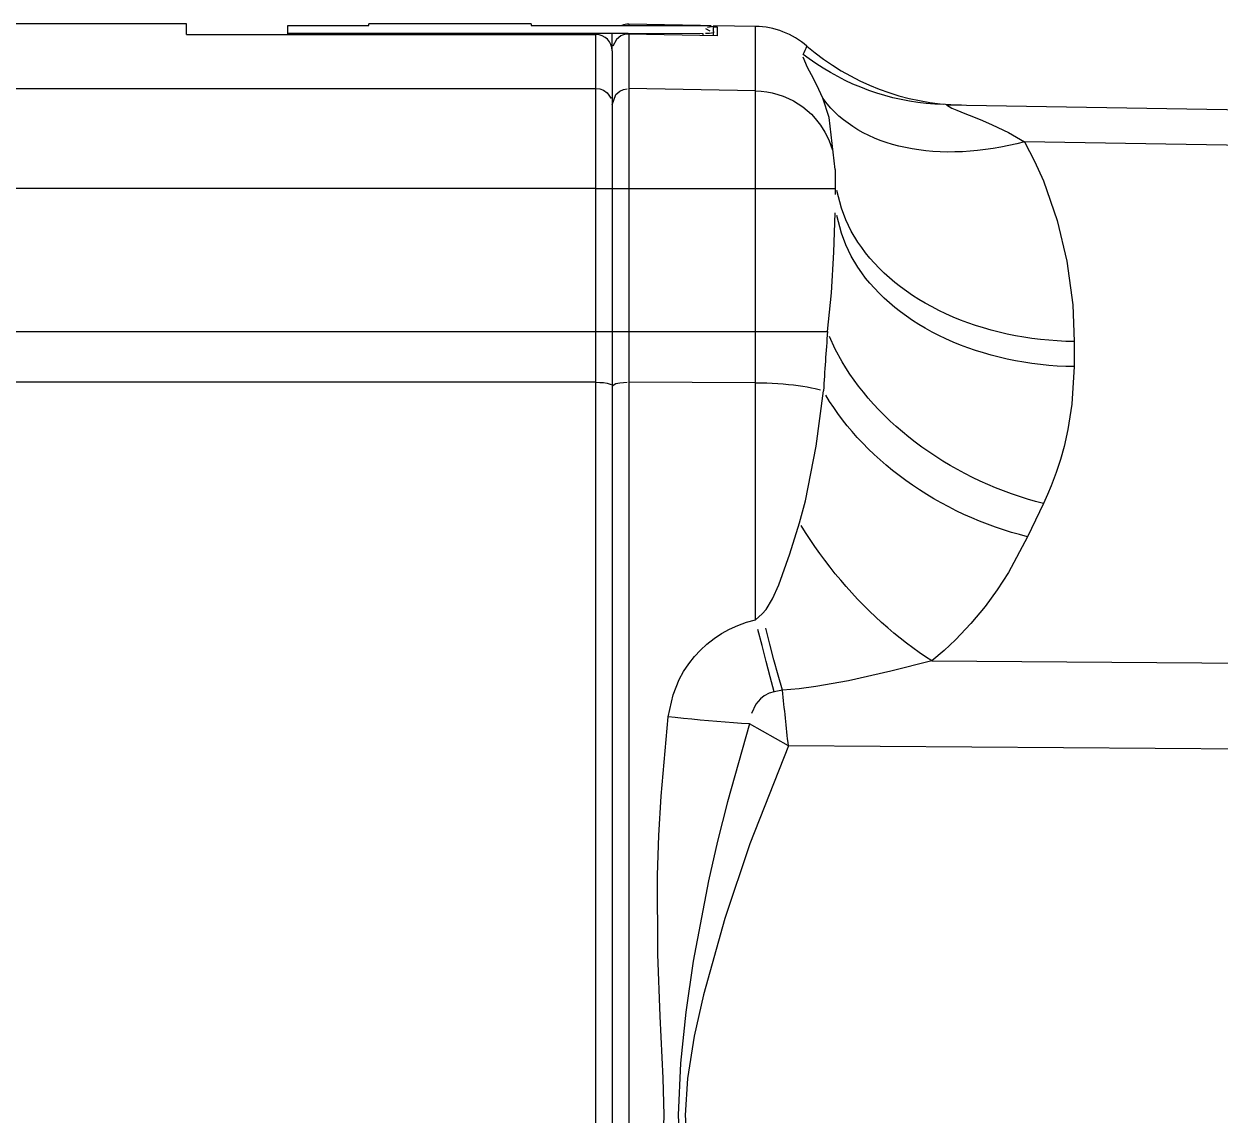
# Model space of a CAD drawing. Header units: millimetres. Extents: x 441156 to 441876, y 4514765 to 4515211.
# Drawn here: x 441594.36 to 441594.5076, y 4515152.8454 to 4515152.9799 of the extents above; entities that cross this region are included whole.
import ezdxf

# ---------------------------------------------------------------- set-up
doc = ezdxf.new("R2010")
doc.units = ezdxf.units.MM
doc.layers.add('Collettore SL', color=7, linetype='Continuous')

msp = doc.modelspace()

# ---------------------------------------------------------------- linework, layer by layer
at = {"layer": 'Collettore SL', "color": 254, "linetype": 'Continuous'}
for p, q in [((441594.3800942032, 4515152.979882591), (441594.352352911, 4515152.979882591)), ((441594.3800942032, 4515152.978586568), (441594.3800942032, 4515152.979882591)), ((441594.3925942032, 4515152.97968483), (441594.4025942032, 4515152.97968483)), ((441594.3925942032, 4515152.978725469), (441594.3925942032, 4515152.97968483)), ((441594.4225942032, 4515152.979882591), (441594.4025942032, 4515152.979882591)), ((441594.4025942032, 4515152.97968483), (441594.4025942032, 4515152.979882591)), ((441594.4225942032, 4515152.979882591), (441594.4225942032, 4515152.979678824)), ((441594.4225942032, 4515152.979678824), (441594.4325942032, 4515152.979678824)), ((441594.4325942032, 4515152.979678824), (441594.4437788044, 4515152.979692833)), ((441594.434629108, 4515152.979847072), (441594.434629108, 4515152.97968141)), ((441594.4434860685, 4515152.979692473), (441594.434629108, 4515152.979847072)), ((441594.4502687273, 4515152.979574081), (441594.4450913848, 4515152.979664451)), ((441594.4450942032, 4515152.979662399), (441594.4450942032, 4515152.979573552)), ((441594.4450942032, 4515152.978945646), (441594.4450942032, 4515152.979573552)), ((441594.4455942032, 4515152.979490934), (441594.4450942032, 4515152.97949909)), ((441594.4450942032, 4515152.978945646), (441594.4450942032, 4515152.978770206)), ((441594.4450942032, 4515152.978417694), (441594.4450942032, 4515152.978770206)), ((441594.4455942032, 4515152.978407372), (441594.4455942032, 4515152.979490934)), ((441594.4502687273, 4515152.971635173), (441594.4502687273, 4515152.979574081)), ((441594.3800942032, 4515152.978586568), (441594.4305942032, 4515152.978573008)), ((441594.3925942032, 4515152.978583219), (441594.3925942032, 4515152.978725469)), ((441594.3925942032, 4515152.978725469), (441594.4325942032, 4515152.978725469)), ((441594.4305942032, 4515152.971940132), (441594.4305942032, 4515152.978573008)), ((441594.4325942032, 4515152.978732216), (441594.4345681159, 4515152.978726223)), ((441594.4325942032, 4515152.978725469), (441594.4325942032, 4515152.978732216)), ((441594.4325942032, 4515152.976581478), (441594.4325942032, 4515152.978725469)), ((441594.4345681159, 4515152.978726223), (441594.4437788044, 4515152.978698051)), ((441594.434629108, 4515152.978633485), (441594.434629108, 4515152.971905021)), ((441594.4455942032, 4515152.978407372), (441594.434629108, 4515152.978633485)), ((441594.4437788044, 4515152.978698051), (441594.4437787833, 4515152.978444843)), ((441594.4325942032, 4515152.976573186), (441594.4325942032, 4515152.976581478)), ((441594.4325942032, 4515152.976568655), (441594.4325942032, 4515152.969963154)), ((441594.1845942032, 4515152.971940132), (441594.4305942032, 4515152.971940132)), ((441594.4305942032, 4515152.959584017), (441594.4305942032, 4515152.971940132)), ((441594.434629108, 4515152.971905021), (441594.434629108, 4515152.959584017)), ((441594.4502687273, 4515152.971635173), (441594.434629108, 4515152.971905021)), ((441594.4502687273, 4515152.959584017), (441594.4502687273, 4515152.971635173)), ((441594.4325942032, 4515152.969963154), (441594.4325942032, 4515152.959584017)), ((441594.4738462715, 4515152.969923227), (441594.5751814652, 4515152.968154415)), ((441594.5751814652, 4515152.963761685), (441594.4834576632, 4515152.96536273)), ((441594.4600942032, 4515152.961938672), (441594.4600942032, 4515152.961751787)), ((441594.4600942032, 4515152.961751787), (441594.4600942032, 4515152.959584017)), ((441594.4305942032, 4515152.959584017), (441594.1845942032, 4515152.959584017)), ((441594.4305942032, 4515152.941972555), (441594.4305942032, 4515152.959584017)), ((441594.4305942032, 4515152.959584017), (441594.4325942032, 4515152.959584017)), ((441594.4325942032, 4515152.959584017), (441594.434629108, 4515152.959584017)), ((441594.4325942032, 4515152.959584017), (441594.4325942032, 4515152.941972555)), ((441594.434629108, 4515152.959584017), (441594.434629108, 4515152.941972555)), ((441594.434629108, 4515152.959584017), (441594.4502687273, 4515152.959584017)), ((441594.4502687273, 4515152.941972555), (441594.4502687273, 4515152.959584017)), ((441594.4502687273, 4515152.959584017), (441594.4600942032, 4515152.959584017)), ((441594.4600942032, 4515152.959584017), (441594.4600942032, 4515152.95884889)), ((441594.1845942032, 4515152.941972555), (441594.4305942032, 4515152.941972555)), ((441594.4305942032, 4515152.935713952), (441594.4305942032, 4515152.941972555)), ((441594.4305942032, 4515152.941972555), (441594.4325942032, 4515152.941972555)), ((441594.4325942032, 4515152.941972555), (441594.434629108, 4515152.941972555)), ((441594.4325942032, 4515152.941972555), (441594.4325942032, 4515152.935296712)), ((441594.434629108, 4515152.941972555), (441594.434629108, 4515152.935706543)), ((441594.434629108, 4515152.941972555), (441594.4502687273, 4515152.941972555)), ((441594.4502687273, 4515152.935649591), (441594.4502687273, 4515152.941972555)), ((441594.4502687273, 4515152.941972555), (441594.4591497016, 4515152.941972555)), ((441594.489570631, 4515152.940728699), (441594.489570631, 4515152.937638917)), ((441594.4305942032, 4515152.935713952), (441594.1845942032, 4515152.935713952)), ((441594.4305942032, 4515152.755048965), (441594.4305942032, 4515152.935713952)), ((441594.4325942032, 4515152.935296712), (441594.4325942032, 4515152.755466205)), ((441594.434629108, 4515152.935706543), (441594.434629108, 4515152.755056375)), ((441594.4502687273, 4515152.935649591), (441594.434629108, 4515152.935706543)), ((441594.4502687273, 4515152.906418707), (441594.4502687273, 4515152.935649591)), ((441594.4857926245, 4515152.920762583), (441594.4838093961, 4515152.916668223)), ((441594.4502687273, 4515152.906418707), (441594.4511087099, 4515152.907169885)), ((441594.4720350245, 4515152.901374173), (441594.5751814652, 4515152.900628411)), ((441594.4535873975, 4515152.897745904), (441594.452573585, 4515152.897554425)), ((441594.454325633, 4515152.890897227), (441594.4495472475, 4515152.893591025)), ((441594.5751814652, 4515152.890023425), (441594.454325633, 4515152.890897227))]:
    msp.add_line(p, q, dxfattribs=at)
for points in [[(441594.4437788044, 4515152.979692833, 0), (441594.443882662, 4515152.97969286, 0), (441594.4439862543, 4515152.979692684, 0), (441594.4440918247, 4515152.979692291, 0), (441594.4441955871, 4515152.979691688, 0), (441594.4442939582, 4515152.979690903, 0), (441594.4443892281, 4515152.979689926, 0), (441594.4444833237, 4515152.979688725, 0), (441594.4445727537, 4515152.979687335, 0), (441594.4446545591, 4515152.979685808, 0), (441594.4447307775, 4515152.979684117, 0), (441594.4448028024, 4515152.979682217, 0), (441594.4448678309, 4515152.979680167, 0), (441594.4449238581, 4515152.97967804, 0), (441594.4449724407, 4515152.979675796, 0), (441594.4450142823, 4515152.979673379, 0), (441594.4450475828, 4515152.979670867, 0), (441594.4450677395, 4515152.97966882, 0), (441594.4450822722, 4515152.979666734, 0), (441594.4450912133, 4515152.979664577, 0), (441594.4450942032, 4515152.979662399, 0)], [(441594.4450942032, 4515152.978770206, 0), (441594.4450899051, 4515152.978764306, 0), (441594.4450769207, 4515152.97875839, 0), (441594.4450547759, 4515152.978752415, 0), (441594.4450235561, 4515152.978746511, 0), (441594.4449851669, 4515152.978740967, 0), (441594.4449385753, 4515152.978735575, 0), (441594.4448830777, 4515152.978730304, 0), (441594.4448195105, 4515152.978725279, 0), (441594.4447513802, 4515152.978720741, 0), (441594.4446764627, 4515152.97871651, 0), (441594.4445939065, 4515152.978712571, 0), (441594.4445052079, 4515152.978709025, 0), (441594.4444151308, 4515152.978706039, 0), (441594.444320458, 4515152.97870348, 0), (441594.4442202901, 4515152.978701348, 0), (441594.4441166114, 4515152.978699714, 0), (441594.444034055, 4515152.978698801, 0), (441594.4439502557, 4515152.978698215, 0), (441594.4438647812, 4515152.97869796, 0), (441594.4437788044, 4515152.978698051, 0)], [(441594.4450942032, 4515152.979573552, 0), (441594.4446655778, 4515152.979515441, 0), (441594.4443560833, 4515152.979451507, 0), (441594.4441650551, 4515152.97938061, 0), (441594.444099214, 4515152.979303992, 0), (441594.4440991783, 4515152.9793021, 0)], [(441594.4440991783, 4515152.9793021, 0), (441594.4441585139, 4515152.979222293, 0), (441594.444341836, 4515152.979135578, 0), (441594.4446549728, 4515152.979042684, 0), (441594.4450942032, 4515152.978945646, 0)], [(441594.4336465392, 4515152.978397656, 0), (441594.4336015434, 4515152.978372729, 0), (441594.4335572433, 4515152.978346556, 0), (441594.4335133538, 4515152.978318959, 0), (441594.4334703434, 4515152.978290232, 0), (441594.4333852355, 4515152.978228136, 0), (441594.4333039449, 4515152.978161688, 0), (441594.4332547539, 4515152.978117713, 0), (441594.433207471, 4515152.978072492, 0), (441594.4331180188, 4515152.977978009, 0), (441594.433034738, 4515152.977877653, 0), (441594.4329590198, 4515152.977773475, 0), (441594.4329103146, 4515152.977698321, 0), (441594.4328654157, 4515152.97762201, 0), (441594.4327861356, 4515152.977465297, 0), (441594.432720072, 4515152.977302186, 0), (441594.4326681194, 4515152.977135762, 0), (441594.4326366268, 4515152.977001187, 0), (441594.4326138607, 4515152.976865417, 0), (441594.4325996939, 4515152.976727925, 0), (441594.4325942662, 4515152.97658977, 0), (441594.4325942032, 4515152.976573186, 0)], [(441594.4585659612, 4515152.970730091, 0), (441594.4578417523, 4515152.972332913, 0), (441594.4571746483, 4515152.973627522, 0), (441594.4567018189, 4515152.974509039, 0), (441594.4563523382, 4515152.975208855, 0), (441594.4561520566, 4515152.975768556, 0), (441594.4561631133, 4515152.976123644, 0)], [(441594.4734151944, 4515152.969933874, 0), (441594.4723731265, 4515152.969985445, 0), (441594.4713334913, 4515152.970073485, 0), (441594.4702975554, 4515152.970197887, 0), (441594.4692665809, 4515152.970358499, 0), (441594.468241824, 4515152.970555126, 0), (441594.4672245331, 4515152.970787527, 0), (441594.4662159477, 4515152.971055421, 0), (441594.4652172966, 4515152.97135848, 0), (441594.4642297964, 4515152.971696335, 0), (441594.4632546504, 4515152.972068574, 0), (441594.4622930464, 4515152.972474745, 0), (441594.4613461562, 4515152.972914351, 0), (441594.4604151333, 4515152.973386859, 0), (441594.4595011121, 4515152.97389169, 0), (441594.4586052062, 4515152.974428233, 0), (441594.4577285071, 4515152.974995831, 0), (441594.4568720828, 4515152.975593794, 0), (441594.4561631133, 4515152.976123644, 0)], [(441594.4305942032, 4515152.971940132, 0), (441594.4306640022, 4515152.971938928, 0), (441594.4307337162, 4515152.971935316, 0), (441594.4308032601, 4515152.971929302, 0), (441594.4308725494, 4515152.971920892, 0), (441594.4309414995, 4515152.971910097, 0), (441594.4310100266, 4515152.971896931, 0), (441594.431078047, 4515152.971881407, 0), (441594.4311454779, 4515152.971863547, 0), (441594.4312122372, 4515152.971843372, 0), (441594.4312782435, 4515152.971820906, 0), (441594.4313434164, 4515152.971796176, 0), (441594.4314076765, 4515152.971769213, 0), (441594.4314709455, 4515152.97174005, 0), (441594.4315331463, 4515152.971708721, 0), (441594.4315942032, 4515152.971675267, 0), (441594.4316540417, 4515152.971639726, 0), (441594.431712589, 4515152.971602143, 0), (441594.4317697737, 4515152.971562563, 0), (441594.4318255262, 4515152.971521034, 0), (441594.4318797784, 4515152.971477607, 0), (441594.4319324644, 4515152.971432335, 0), (441594.4319835199, 4515152.971385273, 0), (441594.4320328828, 4515152.971336478, 0), (441594.4320804928, 4515152.97128601, 0), (441594.4321262921, 4515152.97123393, 0), (441594.4321702247, 4515152.971180303, 0), (441594.4322122372, 4515152.971125192, 0), (441594.4322522783, 4515152.971068665, 0), (441594.4322902994, 4515152.971010792, 0), (441594.432326254, 4515152.970951643, 0), (441594.4323600984, 4515152.970891288, 0), (441594.4323917913, 4515152.970829803, 0), (441594.4324212941, 4515152.970767263, 0), (441594.4324485709, 4515152.970703742, 0), (441594.4324735884, 4515152.97063932, 0), (441594.4324963162, 4515152.970574073, 0), (441594.4325167266, 4515152.970508083, 0), (441594.4325347947, 4515152.970441428, 0), (441594.4325504984, 4515152.97037419, 0), (441594.4325638187, 4515152.970306452, 0), (441594.4325747393, 4515152.970238295, 0), (441594.432583247, 4515152.970169804, 0), (441594.4325893313, 4515152.97010106, 0), (441594.4325929849, 4515152.970032149, 0), (441594.4325942032, 4515152.969963154, 0)], [(441594.4325942032, 4515152.969928344, 0), (441594.4325954216, 4515152.96999734, 0), (441594.4325990751, 4515152.970066251, 0), (441594.4326051594, 4515152.970134995, 0), (441594.432613667, 4515152.970203486, 0), (441594.4326245877, 4515152.970271642, 0), (441594.432637908, 4515152.970339381, 0), (441594.4326536118, 4515152.970406618, 0), (441594.4326716798, 4515152.970473273, 0), (441594.4326920902, 4515152.970539264, 0), (441594.432714818, 4515152.97060451, 0), (441594.4327398355, 4515152.970668933, 0), (441594.4327671123, 4515152.970732453, 0), (441594.4327966151, 4515152.970794994, 0), (441594.432828308, 4515152.970856479, 0), (441594.4328621524, 4515152.970916833, 0), (441594.432898107, 4515152.970975983, 0), (441594.4329361281, 4515152.971033856, 0), (441594.4329761692, 4515152.971090383, 0), (441594.4330181817, 4515152.971145494, 0), (441594.4330621143, 4515152.971199121, 0), (441594.4331079135, 4515152.971251201, 0), (441594.4331555236, 4515152.971301668, 0), (441594.4332048864, 4515152.971350463, 0), (441594.433255942, 4515152.971397526, 0), (441594.433308628, 4515152.971442797, 0), (441594.4333628803, 4515152.971486224, 0), (441594.4334186327, 4515152.971527753, 0), (441594.4334758174, 4515152.971567334, 0), (441594.4335343647, 4515152.971604917, 0), (441594.4335942032, 4515152.971640457, 0), (441594.4336552601, 4515152.971673912, 0), (441594.4337174609, 4515152.97170524, 0), (441594.4337807299, 4515152.971734404, 0), (441594.43384499, 4515152.971761366, 0), (441594.4339101629, 4515152.971786096, 0), (441594.4339761692, 4515152.971808562, 0), (441594.4340429285, 4515152.971828737, 0), (441594.4341103594, 4515152.971846598, 0), (441594.4341783798, 4515152.971862121, 0), (441594.4342469068, 4515152.971875288, 0), (441594.434315857, 4515152.971886083, 0), (441594.4343851462, 4515152.971894492, 0), (441594.4344546903, 4515152.971900507, 0), (441594.4345244042, 4515152.971904119, 0), (441594.4345942032, 4515152.971905323, 0), (441594.434629108, 4515152.971905021, 0)], [(441594.4502687273, 4515152.971635173, 0), (441594.4506175627, 4515152.971623132, 0), (441594.4509657606, 4515152.971599064, 0), (441594.4513128966, 4515152.971562998, 0), (441594.4516585479, 4515152.971514979, 0), (441594.4520022931, 4515152.971455066, 0), (441594.4523437137, 4515152.971383329, 0), (441594.4526823937, 4515152.971299859, 0), (441594.4530179203, 4515152.971204756, 0), (441594.4533498847, 4515152.971098135, 0), (441594.4536778827, 4515152.970980128, 0), (441594.4540015145, 4515152.970850877, 0), (441594.4543203858, 4515152.970710541, 0), (441594.4546341082, 4515152.97055929, 0), (441594.4549422994, 4515152.970397308, 0), (441594.455244584, 4515152.970224793, 0), (441594.4555405935, 4515152.970041955, 0), (441594.4558299676, 4515152.969849017, 0), (441594.4561123534, 4515152.969646213, 0), (441594.4563874071, 4515152.969433791, 0), (441594.4566547935, 4515152.96921201, 0), (441594.4569141868, 4515152.968981139, 0), (441594.457165271, 4515152.968741461, 0), (441594.4574077402, 4515152.968493267, 0), (441594.457641299, 4515152.968236859, 0), (441594.4578656628, 4515152.967972551, 0), (441594.4580805583, 4515152.967700663, 0), (441594.4582857236, 4515152.967421528, 0), (441594.4584809089, 4515152.967135484, 0), (441594.4586658762, 4515152.966842882, 0), (441594.4588404003, 4515152.966544078, 0), (441594.4590042685, 4515152.966239434, 0), (441594.459157281, 4515152.965929323, 0), (441594.4592992517, 4515152.965614121, 0), (441594.4594300074, 4515152.965294215, 0), (441594.459549389, 4515152.964969993, 0), (441594.4596572507, 4515152.96464185, 0), (441594.4597534615, 4515152.964310185, 0), (441594.4598379039, 4515152.963975403, 0), (441594.459910475, 4515152.963637913, 0), (441594.4599710866, 4515152.963298124, 0), (441594.4600196647, 4515152.962956452, 0), (441594.4600561502, 4515152.962613312, 0), (441594.4600804985, 4515152.962269122, 0), (441594.4600926802, 4515152.961924302, 0), (441594.4600942032, 4515152.961751787, 0)], [(441594.4600942032, 4515152.961938672, 0), (441594.4599215168, 4515152.96516901, 0), (441594.4593528789, 4515152.968337879, 0), (441594.4590041002, 4515152.969539011, 0), (441594.4585659612, 4515152.970730091, 0)], [(441594.4834576632, 4515152.96536273, 0), (441594.4824845, 4515152.965115434, 0), (441594.4815131603, 4515152.964894279, 0), (441594.4805448277, 4515152.964699537, 0), (441594.4795806818, 4515152.964531443, 0), (441594.4786218973, 4515152.964390203, 0), (441594.4776696423, 4515152.96427599, 0), (441594.476725077, 4515152.964188941, 0), (441594.4757893522, 4515152.964129164, 0), (441594.474863608, 4515152.964096731, 0), (441594.4739489722, 4515152.964091681, 0), (441594.4730465591, 4515152.964114021, 0), (441594.4721574683, 4515152.964163722, 0), (441594.471282783, 4515152.964240726, 0), (441594.4704235687, 4515152.964344938, 0), (441594.4695808723, 4515152.964476232, 0), (441594.4687557206, 4515152.964634446, 0), (441594.4679491189, 4515152.964819389, 0), (441594.4671620497, 4515152.965030835, 0), (441594.4663954722, 4515152.965268526, 0), (441594.4656503202, 4515152.965532173, 0), (441594.4649275016, 4515152.965821455, 0), (441594.4642278971, 4515152.96613602, 0), (441594.463552359, 4515152.966475482, 0), (441594.4629017102, 4515152.966839431, 0), (441594.4622767437, 4515152.967227421, 0), (441594.4616782207, 4515152.967638981, 0), (441594.4611068706, 4515152.968073607, 0), (441594.4605633892, 4515152.968530773, 0), (441594.460048439, 4515152.96900992, 0), (441594.4595626472, 4515152.969510465, 0), (441594.4591066056, 4515152.970031797, 0), (441594.45868087, 4515152.970573282, 0), (441594.4585659612, 4515152.970730091, 0)], [(441594.4738462715, 4515152.969923227, 0), (441594.4734151944, 4515152.969933874, 0)], [(441594.4738462715, 4515152.969923227, 0), (441594.4737933766, 4515152.969922584, 0), (441594.4737517801, 4515152.969918516, 0), (441594.4737220933, 4515152.969910863, 0), (441594.4737052243, 4515152.969899775, 0), (441594.4737010503, 4515152.969884166, 0), (441594.4737111182, 4515152.969864548, 0), (441594.473749552, 4515152.969830127, 0), (441594.4738156936, 4515152.969788082, 0), (441594.473909491, 4515152.969738168, 0), (441594.4740279698, 4515152.969681555, 0), (441594.4741297096, 4515152.969635883, 0), (441594.4742420173, 4515152.969587364, 0), (441594.4744962436, 4515152.969481881, 0), (441594.4747869156, 4515152.969365303, 0), (441594.4751042041, 4515152.969240387, 0), (441594.4755747397, 4515152.969056686, 0), (441594.4760737395, 4515152.968861588, 0), (441594.4771404967, 4515152.968436569, 0), (441594.4782767205, 4515152.967964348, 0), (441594.4794439492, 4515152.96745102, 0), (441594.4814527378, 4515152.966480362, 0), (441594.4834576632, 4515152.96536273, 0)], [(441594.4834576632, 4515152.96536273, 0), (441594.4846911324, 4515152.96297735, 0), (441594.4857700894, 4515152.960556353, 0), (441594.4874924759, 4515152.955635478, 0), (441594.4875041367, 4515152.955595369, 0), (441594.4886752239, 4515152.950642698, 0), (441594.4893883197, 4515152.945250016, 0), (441594.4895253167, 4515152.942990656, 0), (441594.489570631, 4515152.940728699, 0)], [(441594.489570631, 4515152.940728699, 0), (441594.4885241246, 4515152.94075454, 0), (441594.4874795309, 4515152.94080619, 0), (441594.4864381229, 4515152.940883588, 0), (441594.4854011693, 4515152.940986638, 0), (441594.4843699334, 4515152.941115214, 0), (441594.4833456716, 4515152.941269161, 0), (441594.4823296319, 4515152.941448291, 0), (441594.4813230521, 4515152.941652385, 0), (441594.4803271586, 4515152.941881194, 0), (441594.4793431648, 4515152.94213444, 0), (441594.4783722694, 4515152.942411815, 0), (441594.4774156554, 4515152.94271298, 0), (441594.4764744883, 4515152.943037569, 0), (441594.4755499146, 4515152.943385186, 0), (441594.474643061, 4515152.943755407, 0), (441594.4737550322, 4515152.944147782, 0), (441594.4728869102, 4515152.944561833, 0), (441594.4720397526, 4515152.944997054, 0), (441594.4712145915, 4515152.945452916, 0), (441594.4704124324, 4515152.945928863, 0), (441594.4696342525, 4515152.946424317, 0), (441594.4688809998, 4515152.946938671, 0), (441594.4681535922, 4515152.947471301, 0), (441594.4674529159, 4515152.948021558, 0), (441594.4667798244, 4515152.94858877, 0), (441594.4661351379, 4515152.949172247, 0), (441594.4655196419, 4515152.949771278, 0), (441594.4649340863, 4515152.950385133, 0), (441594.4643791842, 4515152.951013064, 0), (441594.463855612, 4515152.951654307, 0), (441594.4633640075, 4515152.952308078, 0), (441594.4629049696, 4515152.952973585, 0), (441594.4624790577, 4515152.953650013, 0), (441594.4620867905, 4515152.954336539, 0), (441594.461728646, 4515152.955032328, 0), (441594.4614050605, 4515152.955736531, 0), (441594.4611164284, 4515152.95644829, 0), (441594.4608631013, 4515152.957166739, 0), (441594.4606453877, 4515152.957891001, 0), (441594.460463553, 4515152.958620195, 0), (441594.4603178187, 4515152.959353432, 0), (441594.4602083623, 4515152.960089819, 0), (441594.4601353172, 4515152.960828458, 0), (441594.4600987724, 4515152.96156845, 0), (441594.4600942032, 4515152.961938672, 0)], [(441594.4591497016, 4515152.941972555, 0), (441594.4592759692, 4515152.94308283, 0), (441594.4593833634, 4515152.94410746, 0), (441594.4594752057, 4515152.945055456, 0), (441594.4595541559, 4515152.945934998, 0), (441594.4596223534, 4515152.946753419, 0), (441594.4596815284, 4515152.947517253, 0), (441594.4597330875, 4515152.94823229, 0), (441594.4597781806, 4515152.948903657, 0), (441594.4598177531, 4515152.949535884, 0), (441594.4598525859, 4515152.950132984, 0), (441594.4598833281, 4515152.950698511, 0), (441594.4599105212, 4515152.951235618, 0), (441594.4599346194, 4515152.95174711, 0), (441594.4599560054, 4515152.952235493, 0), (441594.4599750029, 4515152.952703002, 0), (441594.4599918866, 4515152.953151646, 0), (441594.4600068906, 4515152.95358323, 0), (441594.4600202151, 4515152.953999387, 0), (441594.4600320316, 4515152.954401595, 0), (441594.4600424871, 4515152.954791195, 0), (441594.4600517084, 4515152.955169416, 0), (441594.4600598047, 4515152.955537383, 0), (441594.4600668697, 4515152.955896128, 0), (441594.4600729846, 4515152.956246611, 0), (441594.4600782185, 4515152.956589716, 0), (441594.4600826314, 4515152.956926276, 0), (441594.4600862738, 4515152.957257065, 0), (441594.4600891888, 4515152.957582816, 0), (441594.4600914125, 4515152.957904226, 0), (441594.4600929744, 4515152.958221954, 0), (441594.4600938985, 4515152.958536638, 0), (441594.4600942032, 4515152.95884889, 0)], [(441594.489570631, 4515152.937638917, 0), (441594.4885241246, 4515152.937664758, 0), (441594.4874795309, 4515152.93771641, 0), (441594.4864381229, 4515152.937793806, 0), (441594.4854011693, 4515152.937896856, 0), (441594.4843699334, 4515152.938025433, 0), (441594.4833456716, 4515152.938179379, 0), (441594.4823296319, 4515152.938358509, 0), (441594.4813230521, 4515152.938562603, 0), (441594.4803271586, 4515152.938791412, 0), (441594.4793431648, 4515152.939044658, 0), (441594.4783722694, 4515152.939322033, 0), (441594.4774156554, 4515152.939623198, 0), (441594.4764744883, 4515152.939947788, 0), (441594.4755499146, 4515152.940295404, 0), (441594.474643061, 4515152.940665626, 0), (441594.4737550322, 4515152.941058001, 0), (441594.4728869102, 4515152.941472051, 0), (441594.4720397526, 4515152.941907273, 0), (441594.4712145915, 4515152.942363135, 0), (441594.4704124324, 4515152.942839082, 0), (441594.4696342525, 4515152.943334535, 0), (441594.4688809998, 4515152.94384889, 0), (441594.4681535922, 4515152.94438152, 0), (441594.4674529159, 4515152.944931776, 0), (441594.4667798244, 4515152.945498988, 0), (441594.4661351379, 4515152.946082465, 0), (441594.4655196419, 4515152.946681497, 0), (441594.4649340863, 4515152.947295351, 0), (441594.4643791842, 4515152.947923282, 0), (441594.463855612, 4515152.948564525, 0), (441594.4633640075, 4515152.949218297, 0), (441594.4629049696, 4515152.949883803, 0), (441594.4624790577, 4515152.950560231, 0), (441594.4620867905, 4515152.951246758, 0), (441594.461728646, 4515152.951942546, 0), (441594.4614050605, 4515152.952646749, 0), (441594.4611164284, 4515152.953358509, 0), (441594.4608631013, 4515152.954076958, 0), (441594.4606453877, 4515152.95480122, 0), (441594.460463553, 4515152.955530413, 0), (441594.4603178187, 4515152.956263651, 0), (441594.4602083623, 4515152.957000038, 0), (441594.4601353172, 4515152.957738677, 0), (441594.4600987724, 4515152.958478669, 0), (441594.4600942032, 4515152.95884889, 0)], [(441594.4857926245, 4515152.920762583, 0), (441594.4847998125, 4515152.92102182, 0), (441594.483808848, 4515152.921306583, 0), (441594.4828209383, 4515152.921616525, 0), (441594.4818372871, 4515152.921951267, 0), (441594.4808590927, 4515152.922310403, 0), (441594.4798875469, 4515152.922693493, 0), (441594.4789238335, 4515152.923100072, 0), (441594.4779691265, 4515152.923529644, 0), (441594.4770245891, 4515152.923981686, 0), (441594.4760913722, 4515152.924455646, 0), (441594.4751706126, 4515152.92495095, 0), (441594.4742634322, 4515152.925466991, 0), (441594.4733709362, 4515152.926003141, 0), (441594.472494212, 4515152.926558748, 0), (441594.4716343278, 4515152.927133134, 0), (441594.4707923312, 4515152.927725599, 0), (441594.469969248, 4515152.928335423, 0), (441594.4691660811, 4515152.928961861, 0), (441594.4683838089, 4515152.92960415, 0), (441594.4676233846, 4515152.930261509, 0), (441594.4668857346, 4515152.930933136, 0), (441594.4661717576, 4515152.931618213, 0), (441594.4654823235, 4515152.932315904, 0), (441594.4648182723, 4515152.933025361, 0), (441594.464180413, 4515152.933745719, 0), (441594.4635695228, 4515152.934476099, 0), (441594.4629863458, 4515152.935215613, 0), (441594.4624315927, 4515152.93596336, 0), (441594.4619059393, 4515152.936718428, 0), (441594.461410026, 4515152.937479896, 0), (441594.4609444571, 4515152.938246839, 0), (441594.4605097997, 4515152.93901832, 0), (441594.4601065834, 4515152.939793401, 0), (441594.4597352996, 4515152.940571138, 0), (441594.4593964004, 4515152.941350581, 0), (441594.4591497016, 4515152.941972555, 0)], [(441594.489570631, 4515152.937638917, 0), (441594.4895673444, 4515152.937126242, 0), (441594.4895574724, 4515152.93661332, 0), (441594.4895409913, 4515152.93610007, 0), (441594.4895178695, 4515152.935586409, 0), (441594.489488068, 4515152.935072254, 0), (441594.4894515399, 4515152.934557525, 0), (441594.4894082308, 4515152.934042142, 0), (441594.489358078, 4515152.933526027, 0), (441594.4893010115, 4515152.933009101, 0), (441594.4892369527, 4515152.932491291, 0), (441594.4891658154, 4515152.931972523, 0), (441594.489087505, 4515152.931452725, 0), (441594.4890019187, 4515152.930931829, 0), (441594.4889089453, 4515152.930409768, 0), (441594.4888084651, 4515152.929886479, 0), (441594.48870035, 4515152.929361901, 0), (441594.488584463, 4515152.928835979, 0), (441594.4884606583, 4515152.928308658, 0), (441594.4883287813, 4515152.927779892, 0), (441594.4881886683, 4515152.927249635, 0), (441594.4880401464, 4515152.926717849, 0), (441594.4878830338, 4515152.926184499, 0), (441594.4877171389, 4515152.925649559, 0), (441594.4875422611, 4515152.925113006, 0), (441594.4873581901, 4515152.924574829, 0), (441594.4871647061, 4515152.924035017, 0), (441594.4869615799, 4515152.923493574, 0), (441594.4867485727, 4515152.92295051, 0), (441594.4865254361, 4515152.922405843, 0), (441594.4862919122, 4515152.921859604, 0), (441594.4860477338, 4515152.921311833, 0), (441594.4857926245, 4515152.920762583, 0)], [(441594.4305942032, 4515152.935713952, 0), (441594.4306640022, 4515152.935713698, 0), (441594.4307337162, 4515152.935712936, 0), (441594.4308032601, 4515152.935711667, 0), (441594.4308725494, 4515152.935709892, 0), (441594.4309414995, 4515152.935707614, 0), (441594.4310100266, 4515152.935704835, 0), (441594.431078047, 4515152.935701558, 0), (441594.4311454779, 4515152.935697789, 0), (441594.4312122372, 4515152.935693531, 0), (441594.4312782435, 4515152.93568879, 0), (441594.4313434164, 4515152.935683571, 0), (441594.4314076765, 4515152.93567788, 0), (441594.4314709455, 4515152.935671725, 0), (441594.4315331463, 4515152.935665114, 0), (441594.4315942032, 4515152.935658053, 0), (441594.4316540417, 4515152.935650552, 0), (441594.431712589, 4515152.935642621, 0), (441594.4317697737, 4515152.935634267, 0), (441594.4318255262, 4515152.935625502, 0), (441594.4318797784, 4515152.935616337, 0), (441594.4319324644, 4515152.935606782, 0), (441594.4319835199, 4515152.93559685, 0), (441594.4320328828, 4515152.935586552, 0), (441594.4320804928, 4515152.935575901, 0), (441594.4321262921, 4515152.935564909, 0), (441594.4321702247, 4515152.935553591, 0), (441594.4322122372, 4515152.93554196, 0), (441594.4322522783, 4515152.93553003, 0), (441594.4322902994, 4515152.935517816, 0), (441594.432326254, 4515152.935505332, 0), (441594.4323600984, 4515152.935492595, 0), (441594.4323917913, 4515152.935479619, 0), (441594.4324212941, 4515152.935466419, 0), (441594.4324485709, 4515152.935453014, 0), (441594.4324735884, 4515152.935439417, 0), (441594.4324963162, 4515152.935425647, 0), (441594.4325167266, 4515152.93541172, 0), (441594.4325347947, 4515152.935397652, 0), (441594.4325504984, 4515152.935383461, 0), (441594.4325638187, 4515152.935369166, 0), (441594.4325747393, 4515152.935354781, 0), (441594.432583247, 4515152.935340326, 0), (441594.4325893313, 4515152.935325817, 0), (441594.4325929849, 4515152.935311274, 0), (441594.4325942032, 4515152.935296712, 0)], [(441594.4325942032, 4515152.935289366, 0), (441594.4325954216, 4515152.935303927, 0), (441594.4325990751, 4515152.935318471, 0), (441594.4326051594, 4515152.935332979, 0), (441594.432613667, 4515152.935347434, 0), (441594.4326245877, 4515152.935361818, 0), (441594.432637908, 4515152.935376115, 0), (441594.4326536118, 4515152.935390306, 0), (441594.4326716798, 4515152.935404372, 0), (441594.4326920902, 4515152.9354183, 0), (441594.432714818, 4515152.93543207, 0), (441594.4327398355, 4515152.935445666, 0), (441594.4327671123, 4515152.935459073, 0), (441594.4327966151, 4515152.935472272, 0), (441594.432828308, 4515152.935485248, 0), (441594.4328621524, 4515152.935497986, 0), (441594.432898107, 4515152.93551047, 0), (441594.4329361281, 4515152.935522684, 0), (441594.4329761692, 4515152.935534613, 0), (441594.4330181817, 4515152.935546244, 0), (441594.4330621143, 4515152.935557563, 0), (441594.4331079135, 4515152.935568554, 0), (441594.4331555236, 4515152.935579205, 0), (441594.4332048864, 4515152.935589503, 0), (441594.433255942, 4515152.935599436, 0), (441594.433308628, 4515152.93560899, 0), (441594.4333628803, 4515152.935618156, 0), (441594.4334186327, 4515152.93562692, 0), (441594.4334758174, 4515152.935635273, 0), (441594.4335343647, 4515152.935643205, 0), (441594.4335942032, 4515152.935650706, 0), (441594.4336552601, 4515152.935657767, 0), (441594.4337174609, 4515152.935664379, 0), (441594.4337807299, 4515152.935670534, 0), (441594.43384499, 4515152.935676225, 0), (441594.4339101629, 4515152.935681444, 0), (441594.4339761692, 4515152.935686185, 0), (441594.4340429285, 4515152.935690443, 0), (441594.4341103594, 4515152.935694212, 0), (441594.4341783798, 4515152.935697488, 0), (441594.4342469068, 4515152.935700268, 0), (441594.434315857, 4515152.935702546, 0), (441594.4343851462, 4515152.935704321, 0), (441594.4344546903, 4515152.93570559, 0), (441594.4345244042, 4515152.935706352, 0), (441594.4345942032, 4515152.935706606, 0), (441594.434629108, 4515152.935706543, 0)], [(441594.4502687273, 4515152.935649591, 0), (441594.4506175627, 4515152.93564705, 0), (441594.4509657606, 4515152.93564197, 0), (441594.4513128966, 4515152.935634359, 0), (441594.4516585479, 4515152.935624224, 0), (441594.4520022931, 4515152.93561158, 0), (441594.4523437137, 4515152.93559644, 0), (441594.4526823937, 4515152.935578823, 0), (441594.4530179203, 4515152.935558752, 0), (441594.4533498847, 4515152.93553625, 0), (441594.4536778827, 4515152.935511344, 0), (441594.4540015145, 4515152.935484066, 0), (441594.4543203858, 4515152.935454448, 0), (441594.4546341082, 4515152.935422527, 0), (441594.4549422994, 4515152.935388341, 0), (441594.455244584, 4515152.935351931, 0), (441594.4555405935, 4515152.935313343, 0), (441594.4558299676, 4515152.935272624, 0), (441594.4561123534, 4515152.935229822, 0), (441594.4563874071, 4515152.935184991, 0), (441594.4566547935, 4515152.935138184, 0), (441594.4569141868, 4515152.935089459, 0), (441594.457165271, 4515152.935038875, 0), (441594.4574077402, 4515152.934986494, 0), (441594.457641299, 4515152.934932379, 0), (441594.4578656628, 4515152.934876597, 0), (441594.4580805583, 4515152.934819215, 0), (441594.4582857236, 4515152.934760304, 0), (441594.4584809089, 4515152.934699935, 0), (441594.4586538945, 4515152.93464233, 0)], [(441594.4557103016, 4515152.918379722, 0), (441594.4560912759, 4515152.919729833, 0), (441594.4564363922, 4515152.921088709, 0), (441594.4577548494, 4515152.927831494, 0), (441594.4586538945, 4515152.93464233, 0)], [(441594.4838093961, 4515152.916668223, 0), (441594.4828160914, 4515152.916926419, 0), (441594.4818246349, 4515152.917210142, 0), (441594.4808362343, 4515152.917519045, 0), (441594.479852094, 4515152.917852753, 0), (441594.4788734129, 4515152.918210858, 0), (441594.4779013835, 4515152.918592926, 0), (441594.47693719, 4515152.918998489, 0), (441594.475982007, 4515152.919427055, 0), (441594.4750369985, 4515152.9198781, 0), (441594.4741033156, 4515152.920351076, 0), (441594.473182096, 4515152.920845406, 0), (441594.4722744621, 4515152.921360487, 0), (441594.4713815195, 4515152.921895693, 0), (441594.4705043563, 4515152.922450371, 0), (441594.4696440411, 4515152.923023846, 0), (441594.4688016222, 4515152.923615418, 0), (441594.4679781258, 4515152.924224367, 0), (441594.4671745552, 4515152.924849952, 0), (441594.4663918895, 4515152.925491409, 0), (441594.4656310822, 4515152.926147958, 0), (441594.4648930604, 4515152.926818798, 0), (441594.4641787231, 4515152.927503113, 0), (441594.4634889406, 4515152.928200067, 0), (441594.4628245533, 4515152.928908813, 0), (441594.4621863707, 4515152.929628487, 0), (441594.4615751704, 4515152.930358212, 0), (441594.4609916969, 4515152.931097099, 0), (441594.4604366611, 4515152.931844248, 0), (441594.4599107394, 4515152.932598747, 0), (441594.4594145723, 4515152.93335968, 0), (441594.4589487645, 4515152.934126116, 0), (441594.4586538945, 4515152.93464233, 0)], [(441594.4511087099, 4515152.907169885, 0), (441594.4512409072, 4515152.907293878, 0), (441594.4513647083, 4515152.907425848, 0), (441594.4515945947, 4515152.907709942, 0), (441594.4518059216, 4515152.90801393, 0), (441594.4519899699, 4515152.908310254, 0), (441594.4523673566, 4515152.909002864, 0), (441594.4527727462, 4515152.909861173, 0), (441594.453142719, 4515152.910734395, 0), (441594.4545151366, 4515152.914547193, 0), (441594.4557103016, 4515152.918379722, 0)], [(441594.4720350245, 4515152.901374173, 0), (441594.471245034, 4515152.901882336, 0), (441594.4704566438, 4515152.902415722, 0), (441594.4696708145, 4515152.902973679, 0), (441594.4688885036, 4515152.903555529, 0), (441594.468110664, 4515152.904160562, 0), (441594.4673382437, 4515152.904788041, 0), (441594.4665721834, 4515152.905437203, 0), (441594.4658134168, 4515152.906107255, 0), (441594.465062868, 4515152.906797382, 0), (441594.4643214517, 4515152.907506743, 0), (441594.4635900711, 4515152.908234473, 0), (441594.4628696172, 4515152.908979686, 0), (441594.4621609679, 4515152.909741473, 0), (441594.4614649864, 4515152.910518909, 0), (441594.4607825209, 4515152.911311042, 0), (441594.4601144026, 4515152.912116911, 0), (441594.4594614457, 4515152.912935534, 0), (441594.4588244457, 4515152.91376591, 0), (441594.4582041786, 4515152.91460703, 0), (441594.4576014002, 4515152.91545787, 0), (441594.4570168447, 4515152.916317392, 0), (441594.4564512246, 4515152.917184548, 0), (441594.4559052287, 4515152.918058284, 0), (441594.4557103016, 4515152.918379722, 0)], [(441594.4838093961, 4515152.916668223, 0), (441594.4814624667, 4515152.912281111, 0), (441594.4800850397, 4515152.910137903, 0), (441594.4785752151, 4515152.908062233, 0), (441594.4768453012, 4515152.905970493, 0), (441594.4749393867, 4515152.903958429, 0), (441594.4735343519, 4515152.902642064, 0), (441594.4720350245, 4515152.901374173, 0)], [(441594.4535873975, 4515152.897745904, 0), (441594.4533250002, 4515152.898658313, 0), (441594.4530636108, 4515152.899586285, 0), (441594.4528035478, 4515152.900528691, 0), (441594.4525451279, 4515152.90148438, 0), (441594.452288666, 4515152.90245219, 0), (441594.4520344746, 4515152.903430941, 0), (441594.4517828633, 4515152.90441944, 0), (441594.4515341387, 4515152.905416482, 0), (441594.4512886039, 4515152.906420855, 0), (441594.4511087099, 4515152.907169885, 0)], [(441594.439517889, 4515152.894469645, 0), (441594.4396516834, 4515152.895377205, 0), (441594.4398442729, 4515152.896273918, 0), (441594.4401002496, 4515152.897171183, 0), (441594.440415833, 4515152.898049175, 0), (441594.4408690049, 4515152.899065929, 0), (441594.4414028627, 4515152.900042889, 0), (441594.4420322126, 4515152.900998099, 0), (441594.4427392007, 4515152.90189791, 0), (441594.4434792075, 4515152.902696138, 0), (441594.4442804424, 4515152.903433776, 0), (441594.445161047, 4515152.904122747, 0), (441594.4460948948, 4515152.90473901, 0), (441594.4470704315, 4515152.905275892, 0), (441594.4480860936, 4515152.905734211, 0), (441594.4491633642, 4515152.906120075, 0), (441594.4502687273, 4515152.906418707, 0)], [(441594.452573585, 4515152.897554425, 0), (441594.4523270308, 4515152.898471254, 0), (441594.4520786068, 4515152.899402921, 0), (441594.4518286157, 4515152.900348291, 0), (441594.4515773619, 4515152.901306212, 0), (441594.4513251517, 4515152.902275517, 0), (441594.4510722923, 4515152.903255025, 0), (441594.4508190917, 4515152.904243542, 0), (441594.4505658585, 4515152.905239865, 0), (441594.4503129012, 4515152.906242779, 0), (441594.4502687273, 4515152.906418707, 0)], [(441594.4720350245, 4515152.901374173, 0), (441594.4669433571, 4515152.900085011, 0), (441594.461730272, 4515152.898914075, 0), (441594.4576988246, 4515152.89820059, 0), (441594.4556493646, 4515152.897933403, 0), (441594.4535873975, 4515152.897745904, 0)], [(441594.452573585, 4515152.897554425, 0), (441594.4523613434, 4515152.897505412, 0), (441594.452152555, 4515152.897443646, 0), (441594.4519460942, 4515152.897368459, 0), (441594.4517486102, 4515152.897282427, 0), (441594.451542615, 4515152.89717666, 0), (441594.4513441505, 4515152.897057718, 0), (441594.45110635, 4515152.896890182, 0), (441594.4508831347, 4515152.896704132, 0), (441594.4506703735, 4515152.896495345, 0), (441594.4504751965, 4515152.896270413, 0), (441594.4502960113, 4515152.896027619, 0), (441594.4501361116, 4515152.895771964, 0), (441594.4499927894, 4515152.895499001, 0), (441594.4498699145, 4515152.895216372, 0), (441594.4497582694, 4515152.894896524, 0), (441594.4496707167, 4515152.894569261, 0), (441594.4496056274, 4515152.89422949, 0), (441594.449564304, 4515152.893885896, 0), (441594.4495472475, 4515152.893591025, 0)], [(441594.439517889, 4515152.796293273, 0), (441594.4385786079, 4515152.806849823, 0), (441594.438170921, 4515152.817464336, 0), (441594.4381704758, 4515152.817497776, 0), (441594.4382829458, 4515152.828103293, 0), (441594.4388069193, 4515152.839054026, 0), (441594.4390005414, 4515152.845381459, 0), (441594.4388918257, 4515152.849923072, 0), (441594.4384972725, 4515152.857561309, 0), (441594.4382115691, 4515152.865202912, 0), (441594.438199579, 4515152.874958701, 0), (441594.4383588116, 4515152.879836471, 0), (441594.4386294826, 4515152.884689682, 0), (441594.439517889, 4515152.894469645, 0)], [(441594.4495472475, 4515152.893591025, 0), (441594.4485545984, 4515152.893659319, 0), (441594.4475515773, 4515152.893732745, 0), (441594.4465394063, 4515152.893811213, 0), (441594.4455193185, 4515152.893894627, 0), (441594.4444925569, 4515152.893982885, 0), (441594.4434603722, 4515152.894075882, 0), (441594.4424240221, 4515152.894173501, 0), (441594.4413847693, 4515152.894275626, 0), (441594.4403438799, 4515152.894382131, 0), (441594.439517889, 4515152.894469645, 0)], [(441594.4495472475, 4515152.893591025, 0), (441594.4468098034, 4515152.883979623, 0), (441594.445593636, 4515152.879125368, 0), (441594.4444875845, 4515152.87425578, 0), (441594.4426012656, 4515152.864354236, 0), (441594.4416757863, 4515152.858080174, 0), (441594.4413020638, 4515152.854928194, 0), (441594.4410029827, 4515152.851772922, 0), (441594.4407245505, 4515152.845381459, 0), (441594.4408263558, 4515152.841627564, 0), (441594.4410984099, 4515152.837881459, 0), (441594.4419818075, 4515152.830431288, 0), (441594.4431890857, 4515152.823028768, 0), (441594.4447330248, 4515152.815381459, 0), (441594.4469543784, 4515152.806234448, 0), (441594.4495472475, 4515152.797171893, 0)], [(441594.454325633, 4515152.890897227, 0), (441594.4495776371, 4515152.878830966, 0), (441594.4464834655, 4515152.869604582, 0), (441594.4438618347, 4515152.860207483, 0), (441594.442714764, 4515152.855090918, 0), (441594.4418691756, 4515152.849900045, 0), (441594.4416915574, 4515152.848082623, 0), (441594.4415978469, 4515152.846259168, 0), (441594.4415865551, 4515152.845381459, 0), (441594.4416819768, 4515152.842819707, 0), (441594.4419431521, 4515152.840268726, 0), (441594.442804813, 4515152.835225102, 0), (441594.4439402579, 4515152.830238733, 0), (441594.4453617568, 4515152.824930528, 0), (441594.449450224, 4515152.81228569, 0), (441594.454325633, 4515152.79986569, 0)]]:
    msp.add_polyline3d(points, dxfattribs=at)
for centre, radius, start, end in [((441594.4345942032, 4515152.977847376), 0.00199999999999978, 88.99999998853225, 113.5821813354989), ((441594.4500942032, 4515152.969575604), 0.01000000000000001, 49.26916182744134, 88.99999998853225), ((441594.4305901502, 4515152.976571587), 0.002002813181125607, 359.9161678290432, 89.8839724256433), ((441594.434587675, 4515152.976640393), 0.00199349188827469, 88.8090887042618, 118.1721223448716), ((441594.4343921171, 4515152.986384257), 0.02406774707278903, 334.7656225392918, 337.4471055384112), ((441594.4761946054, 4515152.999886807), 0.03000000000000003, 229.2687393605805, 268.9999999885323), ((441594.8453851178, 4515152.912066947), 0.3873906038886354, 175.5725105903506, 176.6591578898866), ((441593.6297513283, 4515152.805654828), 0.8289679098786928, 5.902126763750183, 6.378230133330378)]:
    msp.add_arc(centre, radius, start, end, dxfattribs=at)

doc.saveas('drawing.dxf')
